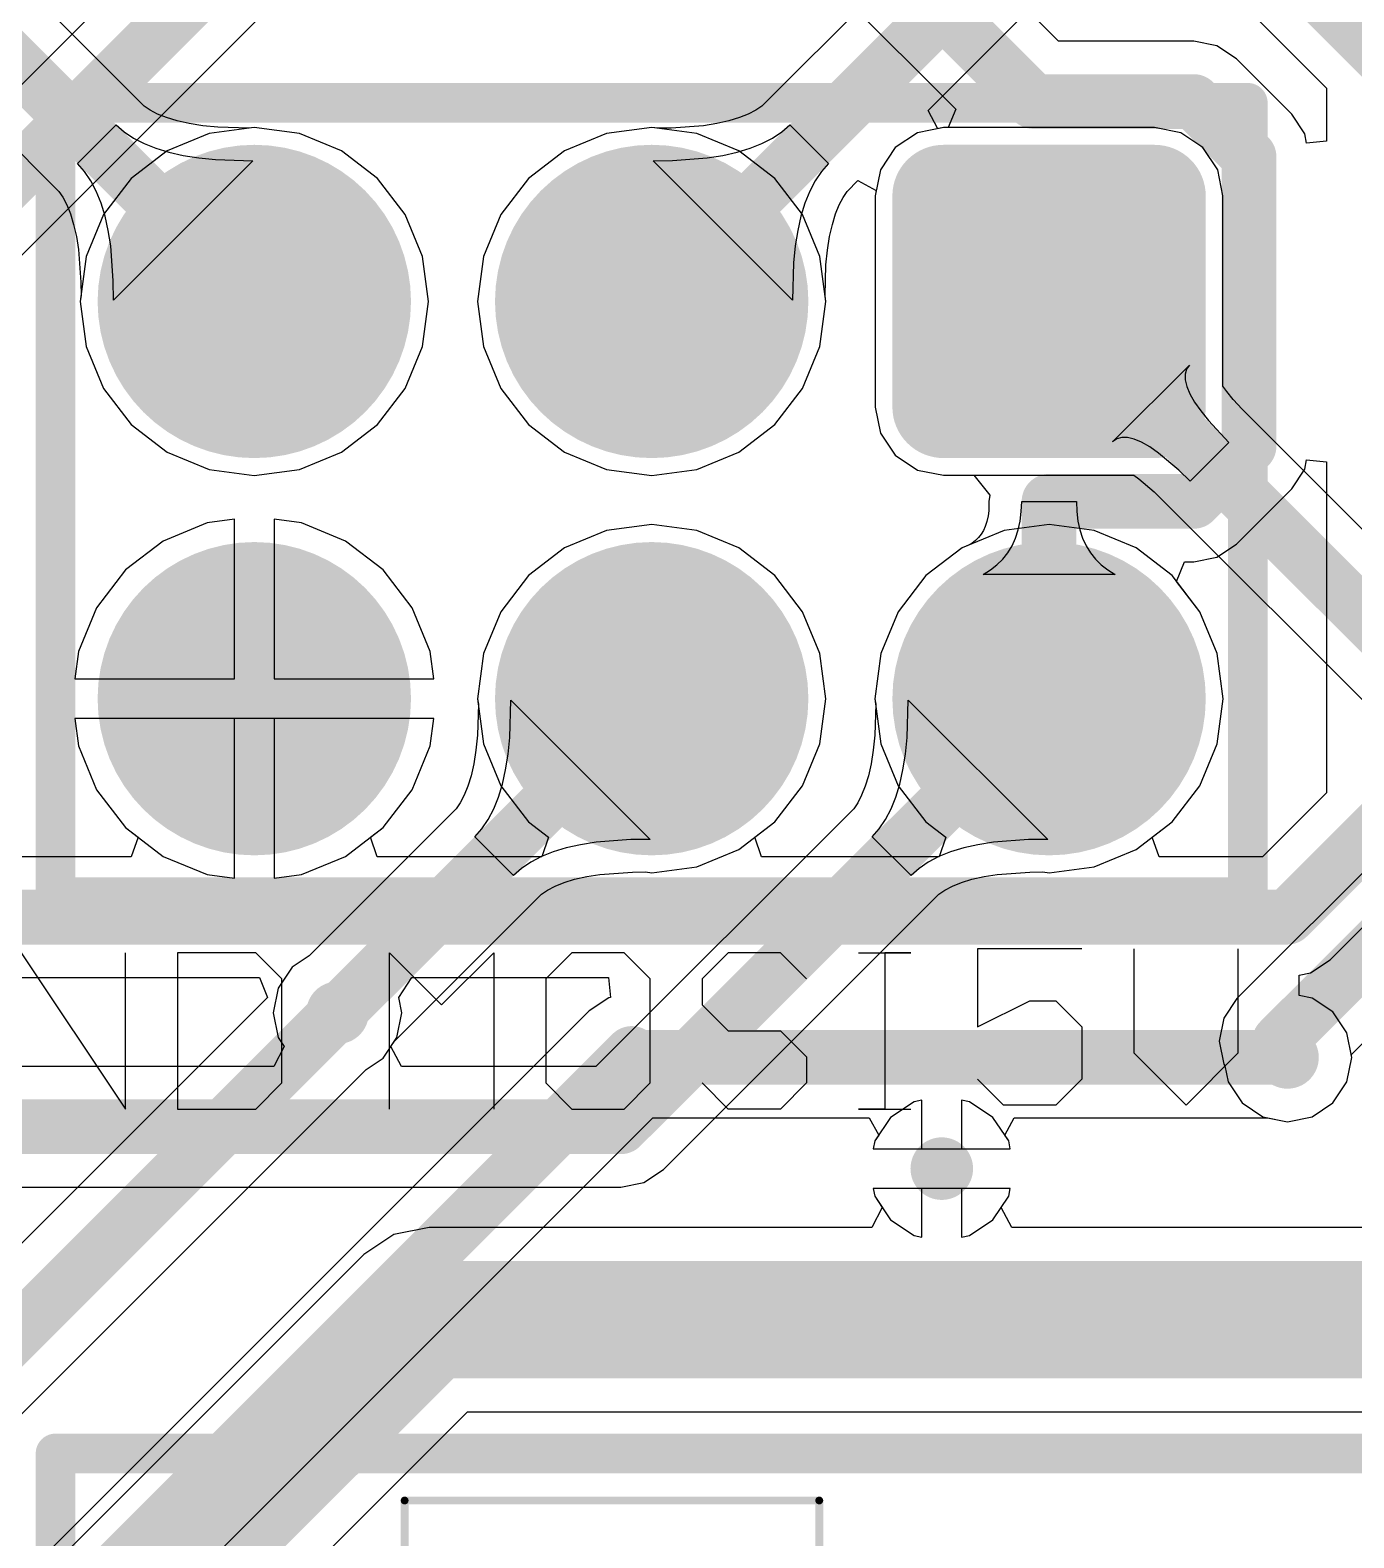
# Model space of a CAD drawing. Header units: millimetres. Extents: x 0.26 to 7.33, y 1.06 to 4.59.
# Drawn here: x 4.3626 to 4.6957, y 3.3851 to 3.7646 of the extents above; entities that cross this region are included whole.
import ezdxf

# ---------------------------------------------------------------- set-up
doc = ezdxf.new("R2010")
doc.units = ezdxf.units.MM
doc.header["$MEASUREMENT"] = 0
for name, color, linetype in [('BottomLayer', 5, 'Continuous'), ('BottomSolder', 6, 'Continuous'), ('Mechanical15', 56, 'Continuous'), ('Mechanical16', 56, 'Continuous'), ('Mechanical3', 76, 'Continuous'), ('MultiLayer', 9, 'Continuous'), ('PadHoleLayer', 156, 'Continuous'), ('TopLayer', 1, 'Continuous'), ('TopOverlay', 2, 'Continuous'), ('TopPaste', 8, 'Continuous'), ('TopSolder', 216, 'Continuous'), ('ViaHoleLayer', 16, 'Continuous')]:
    doc.layers.add(name, color=color, linetype=linetype)

# ---------------------------------------------------------------- blocks, each defined once
blk = doc.blocks.new('P___H______2_3_TH_P_____2_54___17')
at = {"layer": 'BottomLayer'}
for points, const_width in [([(-0.01772, 0, 1), (0.01772, 0, 1)], 0.03543), ([(0.08228, 0, 1), (0.11772, 0, 1)], 0.03543), ([(0.18228, 0, 1), (0.21772, 0, 1)], 0.03543), ([(-0.031, -0.07343, 1), (-0.02215, -0.07343, 1)], 0.00886), ([(0.02215, -0.07343, 1), (0.031, -0.07343, 1)], 0.00886), ([(0.08228, -0.1, 1), (0.11772, -0.1, 1)], 0.03543), ([(0.18228, -0.1, 1), (0.21772, -0.1, 1)], 0.03543), ([(-0.031, -0.12657, 1), (-0.02215, -0.12657, 1)], 0.00886), ([(0.02215, -0.12657, 1), (0.031, -0.12657, 1)], 0.00886)]:
    blk.add_lwpolyline(points, format="xyb", close=True, dxfattribs=dict(at, const_width=const_width))
for points in [[(-0.02657, -0.13543), (0.02657, -0.13543), (-0.02657, -0.06457), (0.02657, -0.06457)], [(-0.03543, -0.12657), (0.03543, -0.12657), (-0.03543, -0.07343), (0.03543, -0.07343)]]:
    blk.add_solid(points, dxfattribs=at)
at = {"layer": 'BottomSolder'}
for points, const_width in [([(-0.01972, 0, 1), (0.01972, 0, 1)], 0.03943), ([(0.08028, 0, 1), (0.11972, 0, 1)], 0.03943), ([(0.18028, 0, 1), (0.21972, 0, 1)], 0.03943), ([(-0.033, -0.07343, 1), (-0.02015, -0.07343, 1)], 0.01286), ([(0.02015, -0.07343, 1), (0.033, -0.07343, 1)], 0.01286), ([(0.08028, -0.1, 1), (0.11972, -0.1, 1)], 0.03943), ([(0.18028, -0.1, 1), (0.21972, -0.1, 1)], 0.03943), ([(-0.033, -0.12657, 1), (-0.02015, -0.12657, 1)], 0.01286), ([(0.02015, -0.12657, 1), (0.033, -0.12657, 1)], 0.01286)]:
    blk.add_lwpolyline(points, format="xyb", close=True, dxfattribs=dict(at, const_width=const_width))
for points in [[(-0.02657, -0.13943), (0.02657, -0.13943), (-0.02657, -0.06057), (0.02657, -0.06057)], [(-0.03943, -0.12657), (0.03943, -0.12657), (-0.03943, -0.07343), (0.03943, -0.07343)]]:
    blk.add_solid(points, dxfattribs=at)
at = {"layer": 'Mechanical3', "const_width": 0.01}
for points in [[(0.05, 0.05), (-0.05, 0.05)], [(-0.05, 0.05), (-0.05, -0.05)], [(0.25, 0.05), (-0.05, 0.05)], [(0.25, 0.05), (0.25, -0.05)], [(-0.05, -0.05), (-0.05, -0.15)], [(0.25, -0.05), (0.25, -0.15)], [(0.25, -0.15), (-0.05, -0.15)]]:
    blk.add_lwpolyline(points, dxfattribs=at)
at = {"layer": 'Mechanical3', "const_width": 0.005}
for points in [[(-0.0525, 0.05, 1), (-0.0475, 0.05, 1)], [(-0.0525, 0.05, 1), (-0.0475, 0.05, 1)], [(-0.0525, 0.05, 1), (-0.0475, 0.05, 1)], [(0.0475, 0.05, 1), (0.0525, 0.05, 1)], [(0.2475, 0.05, 1), (0.2525, 0.05, 1)], [(0.2475, 0.05, 1), (0.2525, 0.05, 1)], [(-0.0525, -0.05, 1), (-0.0475, -0.05, 1)], [(-0.0525, -0.05, 1), (-0.0475, -0.05, 1)], [(0.2475, -0.05, 1), (0.2525, -0.05, 1)], [(0.2475, -0.05, 1), (0.2525, -0.05, 1)], [(-0.0525, -0.15, 1), (-0.0475, -0.15, 1)], [(-0.0525, -0.15, 1), (-0.0475, -0.15, 1)], [(0.2475, -0.15, 1), (0.2525, -0.15, 1)], [(0.2475, -0.15, 1), (0.2525, -0.15, 1)]]:
    blk.add_lwpolyline(points, format="xyb", close=True, dxfattribs=at)
at = {"layer": 'MultiLayer'}
for points, const_width in [([(-0.01772, 0, 1), (0.01772, 0, 1)], 0.03543), ([(0.08228, 0, 1), (0.11772, 0, 1)], 0.03543), ([(0.18228, 0, 1), (0.21772, 0, 1)], 0.03543), ([(-0.031, -0.07343, 1), (-0.02215, -0.07343, 1)], 0.00886), ([(0.02215, -0.07343, 1), (0.031, -0.07343, 1)], 0.00886), ([(0.08228, -0.1, 1), (0.11772, -0.1, 1)], 0.03543), ([(0.18228, -0.1, 1), (0.21772, -0.1, 1)], 0.03543), ([(-0.031, -0.12657, 1), (-0.02215, -0.12657, 1)], 0.00886), ([(0.02215, -0.12657, 1), (0.031, -0.12657, 1)], 0.00886)]:
    blk.add_lwpolyline(points, format="xyb", close=True, dxfattribs=dict(at, const_width=const_width))
for points in [[(-0.02657, -0.13543), (0.02657, -0.13543), (-0.02657, -0.06457), (0.02657, -0.06457)], [(-0.03543, -0.12657), (0.03543, -0.12657), (-0.03543, -0.07343), (0.03543, -0.07343)]]:
    blk.add_solid(points, dxfattribs=at)
at = {"layer": 'PadHoleLayer', "const_width": 0.01969}
for points in [[(-0.00984, 0, 1), (0.00984, 0, 1)], [(0.09016, 0, 1), (0.10984, 0, 1)], [(0.19016, 0, 1), (0.20984, 0, 1)], [(-0.00984, -0.1, 1), (0.00984, -0.1, 1)], [(0.09016, -0.1, 1), (0.10984, -0.1, 1)], [(0.19016, -0.1, 1), (0.20984, -0.1, 1)]]:
    blk.add_lwpolyline(points, format="xyb", close=True, dxfattribs=at)
at = {"layer": 'TopLayer'}
for points, const_width in [([(-0.01772, 0, 1), (0.01772, 0, 1)], 0.03543), ([(0.08228, 0, 1), (0.11772, 0, 1)], 0.03543), ([(0.18228, 0, 1), (0.21772, 0, 1)], 0.03543), ([(-0.031, -0.07343, 1), (-0.02215, -0.07343, 1)], 0.00886), ([(0.02215, -0.07343, 1), (0.031, -0.07343, 1)], 0.00886), ([(0.08228, -0.1, 1), (0.11772, -0.1, 1)], 0.03543), ([(0.18228, -0.1, 1), (0.21772, -0.1, 1)], 0.03543), ([(-0.031, -0.12657, 1), (-0.02215, -0.12657, 1)], 0.00886), ([(0.02215, -0.12657, 1), (0.031, -0.12657, 1)], 0.00886)]:
    blk.add_lwpolyline(points, format="xyb", close=True, dxfattribs=dict(at, const_width=const_width))
for points in [[(-0.02657, -0.13543), (0.02657, -0.13543), (-0.02657, -0.06457), (0.02657, -0.06457)], [(-0.03543, -0.12657), (0.03543, -0.12657), (-0.03543, -0.07343), (0.03543, -0.07343)]]:
    blk.add_solid(points, dxfattribs=at)
at = {"layer": 'TopOverlay', "const_width": 0.01}
for points in [[(0.05, 0.05), (-0.05, 0.05)], [(-0.05, 0.05), (-0.05, -0.05)], [(0.25, 0.05), (-0.05, 0.05)], [(0.25, 0.05), (0.25, -0.05)], [(-0.05, -0.05), (-0.05, -0.15)], [(0.25, -0.05), (0.25, -0.15)], [(0.25, -0.15), (-0.05, -0.15)]]:
    blk.add_lwpolyline(points, dxfattribs=at)
at = {"layer": 'TopOverlay'}
for points, const_width in [([(-0.0525, 0.05, 1), (-0.0475, 0.05, 1)], 0.005), ([(-0.0525, 0.05, 1), (-0.0475, 0.05, 1)], 0.005), ([(-0.0525, 0.05, 1), (-0.0475, 0.05, 1)], 0.005), ([(0.0475, 0.05, 1), (0.0525, 0.05, 1)], 0.005), ([(0.2475, 0.05, 1), (0.2525, 0.05, 1)], 0.005), ([(0.2475, 0.05, 1), (0.2525, 0.05, 1)], 0.005), ([(-0.0525, -0.05, 1), (-0.0475, -0.05, 1)], 0.005), ([(-0.0525, -0.05, 1), (-0.0475, -0.05, 1)], 0.005), ([(0.2475, -0.05, 1), (0.2525, -0.05, 1)], 0.005), ([(0.2475, -0.05, 1), (0.2525, -0.05, 1)], 0.005), ([(-0.09409, -0.1, 1), (-0.10591, -0.1, 1)], 0.01969), ([(-0.11083, -0.1, 1), (-0.10098, -0.1, 1)], 0.00984), ([(-0.09902, -0.1, 1), (-0.08917, -0.1, 1)], 0.00984), ([(-0.0525, -0.15, 1), (-0.0475, -0.15, 1)], 0.005), ([(-0.0525, -0.15, 1), (-0.0475, -0.15, 1)], 0.005), ([(0.2475, -0.15, 1), (0.2525, -0.15, 1)], 0.005), ([(0.2475, -0.15, 1), (0.2525, -0.15, 1)], 0.005)]:
    blk.add_lwpolyline(points, format="xyb", close=True, dxfattribs=dict(at, const_width=const_width))
at = {"layer": 'TopSolder'}
for points, const_width in [([(-0.01972, 0, 1), (0.01972, 0, 1)], 0.03943), ([(0.08028, 0, 1), (0.11972, 0, 1)], 0.03943), ([(0.18028, 0, 1), (0.21972, 0, 1)], 0.03943), ([(-0.033, -0.07343, 1), (-0.02015, -0.07343, 1)], 0.01286), ([(0.02015, -0.07343, 1), (0.033, -0.07343, 1)], 0.01286), ([(0.08028, -0.1, 1), (0.11972, -0.1, 1)], 0.03943), ([(0.18028, -0.1, 1), (0.21972, -0.1, 1)], 0.03943), ([(-0.033, -0.12657, 1), (-0.02015, -0.12657, 1)], 0.01286), ([(0.02015, -0.12657, 1), (0.033, -0.12657, 1)], 0.01286)]:
    blk.add_lwpolyline(points, format="xyb", close=True, dxfattribs=dict(at, const_width=const_width))
for points in [[(-0.02657, -0.13943), (0.02657, -0.13943), (-0.02657, -0.06057), (0.02657, -0.06057)], [(-0.03943, -0.12657), (0.03943, -0.12657), (-0.03943, -0.07343), (0.03943, -0.07343)]]:
    blk.add_solid(points, dxfattribs=at)
blk = doc.blocks.new('LEDC3216X120NRED_78')
at = {"layer": 'Mechanical15', "const_width": 0.00394}
for points in [[(-0.04201, 0.0315), (-0.06299, 0.01051)], [(-0.06299, 0.0315), (-0.06299, -0.0315)], [(-0.06299, 0.0315), (0.06299, 0.0315)], [(0.06299, 0.0315), (0.06299, -0.0315)], [(-0.06299, -0.0315), (0.06299, -0.0315)]]:
    blk.add_lwpolyline(points, dxfattribs=at)
at = {"layer": 'Mechanical15', "const_width": 0.00197}
for points in [[(-0.06398, 0.0315, 1), (-0.06201, 0.0315, 1)], [(-0.06398, 0.0315, 1), (-0.06201, 0.0315, 1)], [(-0.04299, 0.0315, 1), (-0.04102, 0.0315, 1)], [(0.06201, 0.0315, 1), (0.06398, 0.0315, 1)], [(0.06201, 0.0315, 1), (0.06398, 0.0315, 1)], [(-0.06398, 0.01051, 1), (-0.06201, 0.01051, 1)], [(-0.06398, -0.0315, 1), (-0.06201, -0.0315, 1)], [(-0.06398, -0.0315, 1), (-0.06201, -0.0315, 1)], [(0.06201, -0.0315, 1), (0.06398, -0.0315, 1)], [(0.06201, -0.0315, 1), (0.06398, -0.0315, 1)]]:
    blk.add_lwpolyline(points, format="xyb", close=True, dxfattribs=at)
at = {"layer": 'Mechanical16', "const_width": 0.00197}
for points in [[(-0.09646, 0.05217), (-0.09646, -0.05217)], [(-0.09646, 0.05217), (0.09646, 0.05217)], [(0.09646, 0.05217), (0.09646, -0.05217)], [(-0.09646, -0.05217), (0.09646, -0.05217)]]:
    blk.add_lwpolyline(points, dxfattribs=at)
at = {"layer": 'Mechanical16', "const_width": 0.000984}
for points in [[(-0.09695, 0.05217, 1), (-0.09596, 0.05217, 1)], [(-0.09695, 0.05217, 1), (-0.09596, 0.05217, 1)], [(0.09596, 0.05217, 1), (0.09695, 0.05217, 1)], [(0.09596, 0.05217, 1), (0.09695, 0.05217, 1)], [(-0.09695, -0.05217, 1), (-0.09596, -0.05217, 1)], [(-0.09695, -0.05217, 1), (-0.09596, -0.05217, 1)], [(0.09596, -0.05217, 1), (0.09695, -0.05217, 1)], [(0.09596, -0.05217, 1), (0.09695, -0.05217, 1)]]:
    blk.add_lwpolyline(points, format="xyb", close=True, dxfattribs=at)
at = {"layer": 'TopLayer'}
for points in [[(-0.01181, -0.03445), (-0.01181, 0.03445), (-0.07874, -0.03445), (-0.07874, 0.03445)], [(0.07874, -0.03445), (0.07874, 0.03445), (0.01181, -0.03445), (0.01181, 0.03445)]]:
    blk.add_solid(points, dxfattribs=at)
at = {"layer": 'TopOverlay', "const_width": 0.00787}
for points in [[(-0.09252, 0.04823), (-0.09252, -0.04823)], [(-0.09252, 0.04823), (0.04528, 0.04823)], [(-0.09252, -0.04823), (0.04528, -0.04823)]]:
    blk.add_lwpolyline(points, dxfattribs=at)
at = {"layer": 'TopOverlay', "const_width": 0.00394}
for points in [[(-0.09449, 0.04823, 1), (-0.09055, 0.04823, 1)], [(-0.09449, 0.04823, 1), (-0.09055, 0.04823, 1)], [(0.04331, 0.04823, 1), (0.04724, 0.04823, 1)], [(-0.09449, -0.04823, 1), (-0.09055, -0.04823, 1)], [(-0.09449, -0.04823, 1), (-0.09055, -0.04823, 1)], [(0.04331, -0.04823, 1), (0.04724, -0.04823, 1)]]:
    blk.add_lwpolyline(points, format="xyb", close=True, dxfattribs=at)
at = {"layer": 'TopPaste'}
for points in [[(-0.01181, -0.03445), (-0.01181, 0.03445), (-0.07874, -0.03445), (-0.07874, 0.03445)], [(0.07874, -0.03445), (0.07874, 0.03445), (0.01181, -0.03445), (0.01181, 0.03445)]]:
    blk.add_solid(points, dxfattribs=at)
at = {"layer": 'TopSolder'}
for points in [[(-0.00781, -0.03845), (-0.00781, 0.03845), (-0.08274, -0.03845), (-0.08274, 0.03845)], [(0.08274, -0.03845), (0.08274, 0.03845), (0.00781, -0.03845), (0.00781, 0.03845)]]:
    blk.add_solid(points, dxfattribs=at)

msp = doc.modelspace()

# ---------------------------------------------------------------- linework, layer by layer
at = {"layer": 'BottomLayer'}
for p, q in [((4.62138, 3.7618), (4.59881, 3.78438)), ((4.65683, 3.782), (4.68882, 3.75001)), ((4.32076, 3.66829), (4.42792, 3.77546)), ((4.38435, 3.77482), (4.33081, 3.72128)), ((4.56601, 3.77424), (4.59556, 3.74468)), ((4.65541, 3.7618), (4.62138, 3.7618)), ((4.66122, 3.76065), (4.65541, 3.7618)), ((4.66615, 3.75736), (4.66122, 3.76065)), ((4.68006, 3.74345), (4.66615, 3.75736)), ((4.68882, 3.75001), (4.68882, 3.73665)), ((4.59556, 3.74468), (4.59365, 3.74006)), ((4.68335, 3.73852), (4.68006, 3.74345)), ((4.68006, 3.74345), (4.68006, 3.74345)), ((4.40766, 3.73861), (4.3971, 3.73424)), ((4.419, 3.74011), (4.40766, 3.73861)), ((4.43034, 3.73861), (4.419, 3.74011)), ((4.4409, 3.73424), (4.43034, 3.73861)), ((4.50766, 3.73861), (4.4971, 3.73424)), ((4.519, 3.74011), (4.50766, 3.73861)), ((4.53034, 3.73861), (4.519, 3.74011)), ((4.5409, 3.73424), (4.53034, 3.73861)), ((4.58585, 3.73875), (4.58027, 3.73503)), ((4.59243, 3.74006), (4.58585, 3.73875)), ((4.59365, 3.74006), (4.59243, 3.74006)), ((4.68382, 3.73616), (4.68335, 3.73852)), ((4.58027, 3.73503), (4.57655, 3.72945)), ((4.68882, 3.73665), (4.68382, 3.73616)), ((4.3971, 3.73424), (4.38802, 3.72728)), ((4.44998, 3.72728), (4.4409, 3.73424)), ((4.4971, 3.73424), (4.48802, 3.72728)), ((4.54998, 3.72728), (4.5409, 3.73424)), ((4.38802, 3.72728), (4.38106, 3.7182)), ((4.45694, 3.7182), (4.44998, 3.72728)), ((4.48802, 3.72728), (4.48106, 3.7182)), ((4.55694, 3.7182), (4.54998, 3.72728)), ((4.57655, 3.72945), (4.57524, 3.72287)), ((4.57524, 3.72287), (4.57524, 3.66972)), ((4.38106, 3.7182), (4.37668, 3.70764)), ((4.46132, 3.70764), (4.45694, 3.7182)), ((4.48106, 3.7182), (4.47668, 3.70764)), ((4.56132, 3.70764), (4.55694, 3.7182)), ((4.37668, 3.70764), (4.37519, 3.6963)), ((4.46281, 3.6963), (4.46132, 3.70764)), ((4.47668, 3.70764), (4.47519, 3.6963)), ((4.56281, 3.6963), (4.56132, 3.70764)), ((4.37519, 3.6963), (4.37668, 3.68496)), ((4.46132, 3.68496), (4.46281, 3.6963)), ((4.47519, 3.6963), (4.47668, 3.68496)), ((4.56132, 3.68496), (4.56281, 3.6963)), ((4.37668, 3.68496), (4.38106, 3.6744)), ((4.45694, 3.6744), (4.46132, 3.68496)), ((4.47668, 3.68496), (4.48106, 3.6744)), ((4.55694, 3.6744), (4.56132, 3.68496)), ((4.38106, 3.6744), (4.38802, 3.66532)), ((4.44998, 3.66532), (4.45694, 3.6744)), ((4.48106, 3.6744), (4.48802, 3.66532)), ((4.54998, 3.66532), (4.55694, 3.6744)), ((4.57524, 3.66972), (4.57655, 3.66315)), ((4.38802, 3.66532), (4.3971, 3.65836)), ((4.4409, 3.65836), (4.44998, 3.66532)), ((4.48802, 3.66532), (4.4971, 3.65836)), ((4.5409, 3.65836), (4.54998, 3.66532)), ((4.57655, 3.66315), (4.58027, 3.65757)), ((4.3971, 3.65836), (4.40766, 3.65398)), ((4.43034, 3.65398), (4.4409, 3.65836)), ((4.4971, 3.65836), (4.50766, 3.65398)), ((4.53034, 3.65398), (4.5409, 3.65836)), ((4.58027, 3.65757), (4.58585, 3.65384)), ((4.68335, 3.65408), (4.68382, 3.65644)), ((4.68382, 3.65644), (4.68882, 3.65595)), ((4.68882, 3.65595), (4.68882, 3.57259)), ((4.40766, 3.65398), (4.419, 3.65249)), ((4.419, 3.65249), (4.43034, 3.65398)), ((4.50766, 3.65398), (4.519, 3.65249)), ((4.519, 3.65249), (4.53034, 3.65398)), ((4.58585, 3.65384), (4.59243, 3.65254)), ((4.59243, 3.65254), (4.60003, 3.65254)), ((4.60003, 3.65254), (4.60413, 3.64754)), ((4.68006, 3.64915), (4.68335, 3.65408)), ((4.60413, 3.64754), (4.60382, 3.64598)), ((4.66615, 3.63524), (4.68006, 3.64915)), ((4.68006, 3.64915), (4.68006, 3.64915)), ((4.60382, 3.6436), (4.60367, 3.64237)), ((4.60382, 3.64598), (4.60382, 3.6436)), ((4.61201, 3.64341), (4.61211, 3.64598)), ((4.61211, 3.64598), (4.62589, 3.64598)), ((4.62589, 3.64598), (4.62599, 3.64341)), ((4.40714, 3.64056), (4.39609, 3.63598)), ((4.414, 3.64147), (4.40714, 3.64056)), ((4.414, 3.6013), (4.414, 3.64147)), ((4.43086, 3.64056), (4.424, 3.64147)), ((4.424, 3.64147), (4.424, 3.6013)), ((4.44191, 3.63598), (4.43086, 3.64056)), ((4.519, 3.64011), (4.50766, 3.63861)), ((4.53034, 3.63861), (4.519, 3.64011)), ((4.60335, 3.64091), (4.60294, 3.63966)), ((4.60367, 3.64237), (4.60335, 3.64091)), ((4.61123, 3.63877), (4.61172, 3.64101)), ((4.61172, 3.64101), (4.61201, 3.64341)), ((4.62599, 3.64341), (4.62628, 3.64101)), ((4.62628, 3.64101), (4.62677, 3.63877)), ((4.39609, 3.63598), (4.3866, 3.6287)), ((4.4514, 3.6287), (4.44191, 3.63598)), ((4.50766, 3.63861), (4.4971, 3.63424)), ((4.5409, 3.63424), (4.53034, 3.63861)), ((4.60051, 3.63614), (4.59962, 3.63545)), ((4.60126, 3.63688), (4.60051, 3.63614)), ((4.6019, 3.63769), (4.60126, 3.63688)), ((4.60246, 3.6386), (4.6019, 3.63769)), ((4.60294, 3.63966), (4.60246, 3.6386)), ((4.60968, 3.63477), (4.61055, 3.63669)), ((4.61055, 3.63669), (4.61123, 3.63877)), ((4.62677, 3.63877), (4.62745, 3.63669)), ((4.62745, 3.63669), (4.62832, 3.63477)), ((4.4971, 3.63424), (4.48802, 3.62728)), ((4.54998, 3.62728), (4.5409, 3.63424)), ((4.5971, 3.63424), (4.58802, 3.62728)), ((4.59872, 3.63491), (4.5971, 3.63424)), ((4.59962, 3.63545), (4.59872, 3.63491)), ((4.60734, 3.63142), (4.60861, 3.63301)), ((4.60861, 3.63301), (4.60968, 3.63477)), ((4.62832, 3.63477), (4.62939, 3.63301)), ((4.62939, 3.63301), (4.63066, 3.63142)), ((4.66122, 3.63195), (4.66615, 3.63524)), ((4.3866, 3.6287), (4.37931, 3.61921)), ((4.45869, 3.61921), (4.4514, 3.6287)), ((4.60238, 3.62759), (4.60423, 3.62871)), ((4.60423, 3.62871), (4.60588, 3.62998)), ((4.60588, 3.62998), (4.60734, 3.63142)), ((4.63066, 3.63142), (4.63212, 3.62998)), ((4.63212, 3.62998), (4.63377, 3.62871)), ((4.63377, 3.62871), (4.63562, 3.62759)), ((4.65111, 3.62579), (4.65312, 3.63079)), ((4.65312, 3.63079), (4.65541, 3.63079)), ((4.65541, 3.63079), (4.66122, 3.63195)), ((4.48802, 3.62728), (4.48106, 3.6182)), ((4.55694, 3.6182), (4.54998, 3.62728)), ((4.58802, 3.62728), (4.58106, 3.6182)), ((4.63562, 3.62759), (4.60238, 3.62759)), ((4.65694, 3.6182), (4.65111, 3.62579)), ((4.37931, 3.61921), (4.37474, 3.60816)), ((4.46326, 3.60816), (4.45869, 3.61921)), ((4.48106, 3.6182), (4.47668, 3.60764)), ((4.56132, 3.60764), (4.55694, 3.6182)), ((4.58106, 3.6182), (4.57668, 3.60764)), ((4.66132, 3.60764), (4.65694, 3.6182)), ((4.37474, 3.60816), (4.37383, 3.6013)), ((4.46417, 3.6013), (4.46326, 3.60816)), ((4.47668, 3.60764), (4.47519, 3.5963)), ((4.56281, 3.5963), (4.56132, 3.60764)), ((4.57668, 3.60764), (4.57519, 3.5963)), ((4.66281, 3.5963), (4.66132, 3.60764)), ((4.37383, 3.6013), (4.414, 3.6013)), ((4.424, 3.6013), (4.46417, 3.6013)), ((4.47519, 3.5963), (4.47668, 3.58496)), ((4.56132, 3.58496), (4.56281, 3.5963)), ((4.57519, 3.5963), (4.57668, 3.58496)), ((4.66132, 3.58496), (4.66281, 3.5963)), ((4.419, 3.5913), (4.37383, 3.5913)), ((4.37383, 3.5913), (4.37474, 3.58444)), ((4.46417, 3.5913), (4.419, 3.5913)), ((4.46326, 3.58444), (4.46417, 3.5913)), ((4.37474, 3.58444), (4.37931, 3.57339)), ((4.45869, 3.57339), (4.46326, 3.58444)), ((4.47668, 3.58496), (4.48106, 3.5744)), ((4.55694, 3.5744), (4.56132, 3.58496)), ((4.57668, 3.58496), (4.58106, 3.5744)), ((4.65694, 3.5744), (4.66132, 3.58496)), ((4.37931, 3.57339), (4.3866, 3.5639)), ((4.4514, 3.5639), (4.45869, 3.57339)), ((4.48106, 3.5744), (4.48802, 3.56532)), ((4.54998, 3.56532), (4.55694, 3.5744)), ((4.58106, 3.5744), (4.58802, 3.56532)), ((4.64998, 3.56532), (4.65694, 3.5744)), ((4.68882, 3.57259), (4.67271, 3.55648)), ((4.3866, 3.5639), (4.38974, 3.56148)), ((4.44826, 3.56148), (4.4514, 3.5639)), ((4.48802, 3.56532), (4.49303, 3.56148)), ((4.54497, 3.56148), (4.54998, 3.56532)), ((4.58802, 3.56532), (4.59303, 3.56148)), ((4.64497, 3.56148), (4.64998, 3.56532)), ((4.38974, 3.56148), (4.38805, 3.55648)), ((4.44995, 3.55648), (4.44826, 3.56148)), ((4.49303, 3.56148), (4.49133, 3.55648)), ((4.54667, 3.55648), (4.54497, 3.56148)), ((4.59303, 3.56148), (4.59133, 3.55648)), ((4.64667, 3.55648), (4.64497, 3.56148)), ((4.38805, 3.55648), (4.125, 3.55648)), ((4.49133, 3.55648), (4.44995, 3.55648)), ((4.59133, 3.55648), (4.54667, 3.55648)), ((4.67271, 3.55648), (4.64667, 3.55648)), ((4.68973, 3.53056), (4.71473, 3.55556)), ((4.68481, 3.52727), (4.68973, 3.53056)), ((4.28822, 3.52612), (4.42028, 3.52612)), ((4.42028, 3.52612), (4.42235, 3.52112)), ((4.45536, 3.52112), (4.45866, 3.52612)), ((4.45866, 3.52612), (4.50816, 3.52612)), ((4.50816, 3.52612), (4.50865, 3.52112)), ((4.68193, 3.5267), (4.68481, 3.52727)), ((4.68193, 3.5216), (4.68193, 3.5267)), ((4.42235, 3.52112), (4.31683, 3.4156)), ((4.45613, 3.51724), (4.45536, 3.52112)), ((4.50819, 3.52103), (4.50327, 3.51773)), ((4.50865, 3.52112), (4.50819, 3.52103)), ((4.68519, 3.52095), (4.68193, 3.5216)), ((4.69044, 3.51744), (4.68519, 3.52095)), ((4.50327, 3.51773), (4.31201, 3.32648)), ((4.4549, 3.51105), (4.45613, 3.51724)), ((4.69395, 3.51219), (4.69044, 3.51744)), ((4.45139, 3.5058), (4.4549, 3.51105)), ((4.69519, 3.506), (4.69395, 3.51219)), ((4.44711, 3.50294), (4.45139, 3.5058)), ((4.69395, 3.49981), (4.69519, 3.506)), ((4.3383, 3.39413), (4.44711, 3.50294)), ((4.69044, 3.49456), (4.69395, 3.49981)), ((4.68519, 3.49105), (4.69044, 3.49456)), ((4.32903, 3.30056), (4.51929, 3.49082)), ((4.51929, 3.49082), (4.57376, 3.49082)), ((4.57376, 3.49082), (4.57612, 3.48641)), ((4.60788, 3.48641), (4.61024, 3.49082)), ((4.61024, 3.49082), (4.67395, 3.49082)), ((4.67395, 3.49082), (4.679, 3.48982)), ((4.679, 3.48982), (4.68519, 3.49105)), ((4.57516, 3.48497), (4.57477, 3.483)), ((4.57612, 3.48641), (4.57516, 3.48497)), ((4.60884, 3.48497), (4.60788, 3.48641)), ((4.60923, 3.483), (4.60884, 3.48497)), ((4.57477, 3.483), (4.60923, 3.483)), ((4.587, 3.473), (4.57477, 3.473)), ((4.57477, 3.473), (4.57516, 3.47103)), ((4.587, 3.46077), (4.587, 3.473)), ((4.60923, 3.473), (4.597, 3.473)), ((4.597, 3.473), (4.597, 3.46077)), ((4.60884, 3.47103), (4.60923, 3.473)), ((4.57516, 3.47103), (4.57911, 3.46511)), ((4.60489, 3.46511), (4.60884, 3.47103)), ((4.57911, 3.46511), (4.58503, 3.46116)), ((4.59897, 3.46116), (4.60489, 3.46511)), ((4.58503, 3.46116), (4.587, 3.46077)), ((4.597, 3.46077), (4.59897, 3.46116))]:
    msp.add_line(p, q, dxfattribs=at)
at = {"layer": 'BottomLayer', "const_width": 0.01378}
for points in [[(4.554, 3.80772), (4.61509, 3.74662)], [(4.664, 3.7963), (4.704, 3.7563)], [(4.279, 3.648), (4.41719, 3.78619)], [(4.61509, 3.74662), (4.65541, 3.74662)], [(4.65541, 3.74662), (4.66932, 3.73271)], [(4.66932, 3.65989), (4.66932, 3.73271)], [(4.65541, 3.64598), (4.66932, 3.65989)], [(4.619, 3.64598), (4.65541, 3.64598)], [(4.619, 3.5963), (4.619, 3.64598)], [(4.679, 3.5413), (4.704, 3.5663)], [(4.11995, 3.5413), (4.679, 3.5413)], [(4.324, 3.4013), (4.43994, 3.51724)], [(4.3183, 3.3113), (4.514, 3.507)], [(4.514, 3.507), (4.515, 3.506)], [(4.515, 3.506), (4.679, 3.506)]]:
    msp.add_lwpolyline(points, dxfattribs=at)
at = {"layer": 'BottomLayer'}
for points, const_width in [([(4.61165, 3.74662, 1), (4.61854, 3.74662, 1)], 0.00689), ([(4.61165, 3.74662, 1), (4.61854, 3.74662, 1)], 0.00689), ([(4.65197, 3.74662, 1), (4.65886, 3.74662, 1)], 0.00689), ([(4.65197, 3.74662, 1), (4.65886, 3.74662, 1)], 0.00689), ([(4.66588, 3.73271, 1), (4.67277, 3.73271, 1)], 0.00689), ([(4.66588, 3.73271, 1), (4.67277, 3.73271, 1)], 0.00689), ([(4.66588, 3.65989, 1), (4.67277, 3.65989, 1)], 0.00689), ([(4.66588, 3.65989, 1), (4.67277, 3.65989, 1)], 0.00689), ([(4.61556, 3.64598, 1), (4.62244, 3.64598, 1)], 0.00689), ([(4.61556, 3.64598, 1), (4.62244, 3.64598, 1)], 0.00689), ([(4.65197, 3.64598, 1), (4.65886, 3.64598, 1)], 0.00689), ([(4.65197, 3.64598, 1), (4.65886, 3.64598, 1)], 0.00689), ([(4.61556, 3.5963, 1), (4.62244, 3.5963, 1)], 0.00689), ([(4.67556, 3.5413, 1), (4.68244, 3.5413, 1)], 0.00689), ([(4.67556, 3.5413, 1), (4.68244, 3.5413, 1)], 0.00689), ([(4.43601, 3.51724, 1), (4.44388, 3.51724, 1)], 0.00787), ([(4.4365, 3.51724, 1), (4.44339, 3.51724, 1)], 0.00689), ([(4.51056, 3.507, 1), (4.51744, 3.507, 1)], 0.00689), ([(4.51056, 3.507, 1), (4.51744, 3.507, 1)], 0.00689), ([(4.51156, 3.506, 1), (4.51844, 3.506, 1)], 0.00689), ([(4.51156, 3.506, 1), (4.51844, 3.506, 1)], 0.00689), ([(4.67506, 3.506, 1), (4.68294, 3.506, 1)], 0.00787), ([(4.67556, 3.506, 1), (4.68244, 3.506, 1)], 0.00689), ([(4.58806, 3.478, 1), (4.59594, 3.478, 1)], 0.00787)]:
    msp.add_lwpolyline(points, format="xyb", close=True, dxfattribs=dict(at, const_width=const_width))
at = {"layer": 'MultiLayer', "const_width": 0.00787}
for points in [[(4.43601, 3.51724, 1), (4.44388, 3.51724, 1)], [(4.67506, 3.506, 1), (4.68294, 3.506, 1)], [(4.58806, 3.478, 1), (4.59594, 3.478, 1)]]:
    msp.add_lwpolyline(points, format="xyb", close=True, dxfattribs=at)
at = {"layer": 'TopLayer'}
for p, q in [((4.3913, 3.74547), (4.25918, 3.87759)), ((4.23327, 3.86056), (4.36983, 3.724)), ((4.60826, 3.80703), (4.5467, 3.74547)), ((4.58856, 3.74439), (4.62529, 3.78112)), ((4.39279, 3.74446), (4.3913, 3.74547)), ((4.39468, 3.74348), (4.39279, 3.74446)), ((4.39694, 3.74257), (4.39468, 3.74348)), ((4.3996, 3.74176), (4.39694, 3.74257)), ((4.54106, 3.74257), (4.5384, 3.74176)), ((4.54332, 3.74348), (4.54106, 3.74257)), ((4.54521, 3.74446), (4.54332, 3.74348)), ((4.5467, 3.74547), (4.54521, 3.74446)), ((4.59103, 3.73978), (4.58856, 3.74439)), ((4.37452, 3.73104), (4.38426, 3.74078)), ((4.38426, 3.74078), (4.38628, 3.73902)), ((4.38628, 3.73902), (4.38861, 3.73744)), ((4.40264, 3.74107), (4.3996, 3.74176)), ((4.40606, 3.74053), (4.40264, 3.74107)), ((4.40978, 3.74016), (4.40606, 3.74053)), ((4.4176, 3.73992), (4.40978, 3.74016)), ((4.419, 3.74011), (4.4176, 3.73992)), ((4.43034, 3.73861), (4.419, 3.74011)), ((4.4409, 3.73424), (4.43034, 3.73861)), ((4.50766, 3.73861), (4.4971, 3.73424)), ((4.519, 3.74011), (4.50766, 3.73861)), ((4.52058, 3.7399), (4.519, 3.74011)), ((4.52387, 3.73993), (4.52058, 3.7399)), ((4.53204, 3.74055), (4.52387, 3.73993)), ((4.53536, 3.74107), (4.53204, 3.74055)), ((4.5384, 3.74176), (4.53536, 3.74107)), ((4.54939, 3.73744), (4.55172, 3.73902)), ((4.55172, 3.73902), (4.55374, 3.74078)), ((4.55374, 3.74078), (4.56348, 3.73104)), ((4.59243, 3.74006), (4.59103, 3.73978)), ((4.64557, 3.74006), (4.59243, 3.74006)), ((4.65215, 3.73875), (4.64557, 3.74006)), ((4.65773, 3.73503), (4.65215, 3.73875)), ((4.38861, 3.73744), (4.39126, 3.73606)), ((4.39126, 3.73606), (4.39423, 3.73487)), ((4.39423, 3.73487), (4.39751, 3.73387)), ((4.54049, 3.73387), (4.54377, 3.73487)), ((4.54377, 3.73487), (4.54674, 3.73606)), ((4.54674, 3.73606), (4.54939, 3.73744)), ((4.66145, 3.72945), (4.65773, 3.73503)), ((4.37628, 3.72902), (4.37452, 3.73104)), ((4.41865, 3.73173), (4.38357, 3.69665)), ((4.39751, 3.73387), (4.4011, 3.73306)), ((4.4011, 3.73306), (4.40502, 3.73244)), ((4.40502, 3.73244), (4.40924, 3.73201)), ((4.40924, 3.73201), (4.41865, 3.73173)), ((4.44998, 3.72728), (4.4409, 3.73424)), ((4.4971, 3.73424), (4.48802, 3.72728)), ((4.51935, 3.73173), (4.52421, 3.73178)), ((4.55443, 3.69665), (4.51935, 3.73173)), ((4.52421, 3.73178), (4.53298, 3.73244)), ((4.53298, 3.73244), (4.5369, 3.73306)), ((4.5369, 3.73306), (4.54049, 3.73387)), ((4.56348, 3.73104), (4.56172, 3.72902)), ((4.37786, 3.72669), (4.37628, 3.72902)), ((4.45694, 3.7182), (4.44998, 3.72728)), ((4.48802, 3.72728), (4.48106, 3.7182)), ((4.56172, 3.72902), (4.56014, 3.72669)), ((4.66276, 3.72287), (4.66145, 3.72945)), ((4.36983, 3.724), (4.37084, 3.72251)), ((4.37924, 3.72404), (4.37786, 3.72669)), ((4.38043, 3.72107), (4.37924, 3.72404)), ((4.55876, 3.72404), (4.55757, 3.72107)), ((4.56014, 3.72669), (4.55876, 3.72404)), ((4.56716, 3.7225), (4.56817, 3.724)), ((4.56817, 3.724), (4.57091, 3.72674)), ((4.57091, 3.72674), (4.57552, 3.72427)), ((4.57552, 3.72427), (4.57524, 3.72287)), ((4.37084, 3.72251), (4.37182, 3.72062)), ((4.37182, 3.72062), (4.37273, 3.71836)), ((4.38143, 3.71779), (4.38043, 3.72107)), ((4.55757, 3.72107), (4.55657, 3.71779)), ((4.56527, 3.71835), (4.56618, 3.72062)), ((4.56618, 3.72062), (4.56716, 3.7225)), ((4.57524, 3.72287), (4.57524, 3.66972)), ((4.66276, 3.67497), (4.66276, 3.72287)), ((4.37273, 3.71836), (4.37354, 3.7157)), ((4.37354, 3.7157), (4.37423, 3.71266)), ((4.38224, 3.71419), (4.38143, 3.71779)), ((4.46132, 3.70764), (4.45694, 3.7182)), ((4.48106, 3.7182), (4.47668, 3.70764)), ((4.55657, 3.71779), (4.55576, 3.71419)), ((4.56377, 3.71266), (4.56446, 3.7157)), ((4.56446, 3.7157), (4.56527, 3.71835)), ((4.37423, 3.71266), (4.37475, 3.70934)), ((4.38286, 3.71028), (4.38224, 3.71419)), ((4.55576, 3.71419), (4.55514, 3.71028)), ((4.56323, 3.70923), (4.56377, 3.71266)), ((4.37475, 3.70934), (4.37537, 3.70117)), ((4.38352, 3.70151), (4.38286, 3.71028)), ((4.55514, 3.71028), (4.55471, 3.70606)), ((4.56286, 3.70552), (4.56323, 3.70923)), ((4.46281, 3.6963), (4.46132, 3.70764)), ((4.47668, 3.70764), (4.47519, 3.6963)), ((4.55471, 3.70606), (4.55443, 3.69665)), ((4.56262, 3.6977), (4.56286, 3.70552)), ((4.37537, 3.70117), (4.3754, 3.69788)), ((4.38357, 3.69665), (4.38352, 3.70151)), ((4.3754, 3.69788), (4.37519, 3.6963)), ((4.56281, 3.6963), (4.56262, 3.6977)), ((4.37519, 3.6963), (4.37668, 3.68496)), ((4.46132, 3.68496), (4.46281, 3.6963)), ((4.47519, 3.6963), (4.47668, 3.68496)), ((4.56132, 3.68496), (4.56281, 3.6963)), ((4.37668, 3.68496), (4.38106, 3.6744)), ((4.45694, 3.6744), (4.46132, 3.68496)), ((4.47668, 3.68496), (4.48106, 3.6744)), ((4.55694, 3.6744), (4.56132, 3.68496)), ((4.635, 3.66093), (4.65436, 3.6803)), ((4.6536, 3.67924), (4.65322, 3.67798)), ((4.65322, 3.67798), (4.65323, 3.67653)), ((4.65436, 3.6803), (4.6536, 3.67924)), ((4.38106, 3.6744), (4.38802, 3.66532)), ((4.44998, 3.66532), (4.45694, 3.6744)), ((4.48106, 3.6744), (4.48802, 3.66532)), ((4.54998, 3.66532), (4.55694, 3.6744)), ((4.65323, 3.67653), (4.65363, 3.67487)), ((4.65363, 3.67487), (4.65442, 3.67302)), ((4.66371, 3.67363), (4.66276, 3.67497)), ((4.65442, 3.67302), (4.65561, 3.67098)), ((4.65561, 3.67098), (4.65718, 3.66873)), ((4.66531, 3.67163), (4.66371, 3.67363)), ((4.66758, 3.66919), (4.66531, 3.67163)), ((4.57524, 3.66972), (4.57655, 3.66315)), ((4.65718, 3.66873), (4.65914, 3.66629)), ((4.73473, 3.60203), (4.66758, 3.66919)), ((4.38802, 3.66532), (4.3971, 3.65836)), ((4.4409, 3.65836), (4.44998, 3.66532)), ((4.48802, 3.66532), (4.4971, 3.65836)), ((4.5409, 3.65836), (4.54998, 3.66532)), ((4.57655, 3.66315), (4.58027, 3.65757)), ((4.65914, 3.66629), (4.66423, 3.66081)), ((4.63606, 3.6617), (4.635, 3.66093)), ((4.63732, 3.66208), (4.63606, 3.6617)), ((4.63877, 3.66207), (4.63732, 3.66208)), ((4.64042, 3.66167), (4.63877, 3.66207)), ((4.64227, 3.66087), (4.64042, 3.66167)), ((4.64432, 3.65969), (4.64227, 3.66087)), ((4.64657, 3.65812), (4.64432, 3.65969)), ((4.66423, 3.66081), (4.65448, 3.65107)), ((4.3971, 3.65836), (4.40766, 3.65398)), ((4.43034, 3.65398), (4.4409, 3.65836)), ((4.4971, 3.65836), (4.50766, 3.65398)), ((4.53034, 3.65398), (4.5409, 3.65836)), ((4.58027, 3.65757), (4.58585, 3.65384)), ((4.65165, 3.65381), (4.64657, 3.65812)), ((4.40766, 3.65398), (4.419, 3.65249)), ((4.419, 3.65249), (4.43034, 3.65398)), ((4.50766, 3.65398), (4.519, 3.65249)), ((4.519, 3.65249), (4.53034, 3.65398)), ((4.58585, 3.65384), (4.59243, 3.65254)), ((4.59243, 3.65254), (4.64032, 3.65254)), ((4.64032, 3.65254), (4.64158, 3.65166)), ((4.64158, 3.65166), (4.64549, 3.64834)), ((4.65448, 3.65107), (4.65165, 3.65381)), ((4.64549, 3.64834), (4.70882, 3.58501)), ((4.40714, 3.64056), (4.39609, 3.63598)), ((4.414, 3.64147), (4.40714, 3.64056)), ((4.414, 3.6013), (4.414, 3.64147)), ((4.43086, 3.64056), (4.424, 3.64147)), ((4.424, 3.64147), (4.424, 3.6013)), ((4.44191, 3.63598), (4.43086, 3.64056)), ((4.519, 3.64011), (4.50766, 3.63861)), ((4.53034, 3.63861), (4.519, 3.64011)), ((4.619, 3.64011), (4.60766, 3.63861)), ((4.63034, 3.63861), (4.619, 3.64011)), ((4.39609, 3.63598), (4.3866, 3.6287)), ((4.4514, 3.6287), (4.44191, 3.63598)), ((4.50766, 3.63861), (4.4971, 3.63424)), ((4.5409, 3.63424), (4.53034, 3.63861)), ((4.60766, 3.63861), (4.5971, 3.63424)), ((4.6409, 3.63424), (4.63034, 3.63861)), ((4.4971, 3.63424), (4.48802, 3.62728)), ((4.54998, 3.62728), (4.5409, 3.63424)), ((4.5971, 3.63424), (4.58802, 3.62728)), ((4.64998, 3.62728), (4.6409, 3.63424)), ((4.3866, 3.6287), (4.37931, 3.61921)), ((4.45869, 3.61921), (4.4514, 3.6287)), ((4.48802, 3.62728), (4.48106, 3.6182)), ((4.55694, 3.6182), (4.54998, 3.62728)), ((4.58802, 3.62728), (4.58106, 3.6182)), ((4.65694, 3.6182), (4.64998, 3.62728)), ((4.37931, 3.61921), (4.37474, 3.60816)), ((4.46326, 3.60816), (4.45869, 3.61921)), ((4.48106, 3.6182), (4.47668, 3.60764)), ((4.56132, 3.60764), (4.55694, 3.6182)), ((4.58106, 3.6182), (4.57668, 3.60764)), ((4.66132, 3.60764), (4.65694, 3.6182)), ((4.37474, 3.60816), (4.37383, 3.6013)), ((4.46417, 3.6013), (4.46326, 3.60816)), ((4.47668, 3.60764), (4.47519, 3.5963)), ((4.56281, 3.5963), (4.56132, 3.60764)), ((4.57668, 3.60764), (4.57519, 3.5963)), ((4.66281, 3.5963), (4.66132, 3.60764)), ((4.37383, 3.6013), (4.414, 3.6013)), ((4.424, 3.6013), (4.46417, 3.6013)), ((4.47538, 3.5949), (4.47514, 3.58708)), ((4.47519, 3.5963), (4.47538, 3.5949)), ((4.48329, 3.58654), (4.48357, 3.59594)), ((4.48357, 3.59594), (4.51865, 3.56087)), ((4.56132, 3.58496), (4.56281, 3.5963)), ((4.57538, 3.5949), (4.57514, 3.58708)), ((4.57519, 3.5963), (4.57538, 3.5949)), ((4.58329, 3.58654), (4.58357, 3.59594)), ((4.58357, 3.59594), (4.61865, 3.56087)), ((4.66132, 3.58496), (4.66281, 3.5963)), ((4.414, 3.5913), (4.37383, 3.5913)), ((4.37383, 3.5913), (4.37474, 3.58444)), ((4.414, 3.55113), (4.414, 3.5913)), ((4.46417, 3.5913), (4.424, 3.5913)), ((4.424, 3.5913), (4.424, 3.55113)), ((4.46326, 3.58444), (4.46417, 3.5913)), ((4.47514, 3.58708), (4.47477, 3.58336)), ((4.57514, 3.58708), (4.57477, 3.58336)), ((4.37474, 3.58444), (4.37931, 3.57339)), ((4.45869, 3.57339), (4.46326, 3.58444)), ((4.47477, 3.58336), (4.47423, 3.57994)), ((4.48286, 3.58232), (4.48329, 3.58654)), ((4.55694, 3.5744), (4.56132, 3.58496)), ((4.57477, 3.58336), (4.57423, 3.57994)), ((4.58286, 3.58232), (4.58329, 3.58654)), ((4.65694, 3.5744), (4.66132, 3.58496)), ((4.47423, 3.57994), (4.47354, 3.5769)), ((4.48224, 3.5784), (4.48286, 3.58232)), ((4.57423, 3.57994), (4.57354, 3.5769)), ((4.58224, 3.5784), (4.58286, 3.58232)), ((4.47354, 3.5769), (4.47273, 3.57424)), ((4.48143, 3.57481), (4.48224, 3.5784)), ((4.57354, 3.5769), (4.57273, 3.57424)), ((4.58143, 3.57481), (4.58224, 3.5784)), ((4.37931, 3.57339), (4.3866, 3.5639)), ((4.4514, 3.5639), (4.45869, 3.57339)), ((4.47182, 3.57198), (4.47084, 3.57009)), ((4.47273, 3.57424), (4.47182, 3.57198)), ((4.47924, 3.56856), (4.48043, 3.57153)), ((4.48043, 3.57153), (4.48143, 3.57481)), ((4.54998, 3.56532), (4.55694, 3.5744)), ((4.57182, 3.57198), (4.57084, 3.57009)), ((4.57273, 3.57424), (4.57182, 3.57198)), ((4.57924, 3.56856), (4.58043, 3.57153)), ((4.58043, 3.57153), (4.58143, 3.57481)), ((4.64998, 3.56532), (4.65694, 3.5744)), ((4.46983, 3.5686), (4.43278, 3.53155)), ((4.47084, 3.57009), (4.46983, 3.5686)), ((4.47786, 3.56591), (4.47924, 3.56856)), ((4.56983, 3.5686), (4.50495, 3.50372)), ((4.57084, 3.57009), (4.56983, 3.5686)), ((4.57786, 3.56591), (4.57924, 3.56856)), ((4.3866, 3.5639), (4.39609, 3.55661)), ((4.44191, 3.55661), (4.4514, 3.5639)), ((4.47628, 3.56358), (4.47786, 3.56591)), ((4.5409, 3.55836), (4.54998, 3.56532)), ((4.57628, 3.56358), (4.57786, 3.56591)), ((4.6409, 3.55836), (4.64998, 3.56532)), ((4.47452, 3.56156), (4.47628, 3.56358)), ((4.48426, 3.55182), (4.47452, 3.56156)), ((4.50502, 3.56016), (4.5011, 3.55954)), ((4.51379, 3.56082), (4.50502, 3.56016)), ((4.51865, 3.56087), (4.51379, 3.56082)), ((4.57452, 3.56156), (4.57628, 3.56358)), ((4.58426, 3.55182), (4.57452, 3.56156)), ((4.60502, 3.56016), (4.6011, 3.55954)), ((4.61379, 3.56082), (4.60502, 3.56016)), ((4.61865, 3.56087), (4.61379, 3.56082)), ((4.70882, 3.56338), (4.66627, 3.52082)), ((4.39609, 3.55661), (4.40714, 3.55204)), ((4.43086, 3.55204), (4.44191, 3.55661)), ((4.49126, 3.55654), (4.48861, 3.55516)), ((4.49423, 3.55773), (4.49126, 3.55654)), ((4.49751, 3.55873), (4.49423, 3.55773)), ((4.5011, 3.55954), (4.49751, 3.55873)), ((4.53034, 3.55398), (4.5409, 3.55836)), ((4.59126, 3.55654), (4.58861, 3.55516)), ((4.59423, 3.55773), (4.59126, 3.55654)), ((4.59751, 3.55873), (4.59423, 3.55773)), ((4.6011, 3.55954), (4.59751, 3.55873)), ((4.63034, 3.55398), (4.6409, 3.55836)), ((4.48628, 3.55358), (4.48426, 3.55182)), ((4.48861, 3.55516), (4.48628, 3.55358)), ((4.50596, 3.55205), (4.51413, 3.55267)), ((4.51413, 3.55267), (4.51742, 3.5527)), ((4.51742, 3.5527), (4.519, 3.55249)), ((4.519, 3.55249), (4.53034, 3.55398)), ((4.58628, 3.55358), (4.58426, 3.55182)), ((4.58861, 3.55516), (4.58628, 3.55358)), ((4.60596, 3.55205), (4.61413, 3.55267)), ((4.61413, 3.55267), (4.61742, 3.5527)), ((4.61742, 3.5527), (4.619, 3.55249)), ((4.619, 3.55249), (4.63034, 3.55398)), ((4.40714, 3.55204), (4.414, 3.55113)), ((4.424, 3.55113), (4.43086, 3.55204)), ((4.49279, 3.54814), (4.49468, 3.54912)), ((4.49468, 3.54912), (4.49694, 3.55003)), ((4.49694, 3.55003), (4.4996, 3.55084)), ((4.4996, 3.55084), (4.50264, 3.55152)), ((4.50264, 3.55152), (4.50596, 3.55205)), ((4.59279, 3.54814), (4.59468, 3.54912)), ((4.59468, 3.54912), (4.59694, 3.55003)), ((4.59694, 3.55003), (4.5996, 3.55084)), ((4.5996, 3.55084), (4.60264, 3.55152)), ((4.60264, 3.55152), (4.60596, 3.55205)), ((4.45425, 3.51008), (4.4913, 3.54713)), ((4.4913, 3.54713), (4.49279, 3.54814)), ((4.52197, 3.4778), (4.5913, 3.54713)), ((4.5913, 3.54713), (4.59279, 3.54814)), ((4.69505, 3.50667), (4.73473, 3.54635)), ((4.43278, 3.53155), (4.4285, 3.52869)), ((4.4285, 3.52869), (4.42499, 3.52344)), ((4.42499, 3.52344), (4.42376, 3.51724)), ((4.66627, 3.52082), (4.66297, 3.5159)), ((4.42376, 3.51724), (4.42499, 3.51105)), ((4.66297, 3.5159), (4.66182, 3.51009)), ((4.42499, 3.51105), (4.42655, 3.50872)), ((4.42655, 3.50872), (4.42388, 3.50372)), ((4.45334, 3.50872), (4.45425, 3.51008)), ((4.45601, 3.50372), (4.45334, 3.50872)), ((4.66182, 3.51009), (4.66297, 3.50428)), ((4.42388, 3.50372), (4.344, 3.50372)), ((4.50495, 3.50372), (4.45601, 3.50372)), ((4.66297, 3.50428), (4.66324, 3.50389)), ((4.66324, 3.50389), (4.66405, 3.49981)), ((4.69395, 3.49981), (4.69519, 3.506)), ((4.69519, 3.506), (4.69505, 3.50667)), ((4.66405, 3.49981), (4.66756, 3.49456)), ((4.69044, 3.49456), (4.69395, 3.49981)), ((4.58503, 3.49484), (4.57911, 3.49089)), ((4.587, 3.49523), (4.58503, 3.49484)), ((4.587, 3.483), (4.587, 3.49523)), ((4.59897, 3.49484), (4.597, 3.49523)), ((4.597, 3.49523), (4.597, 3.483)), ((4.60489, 3.49089), (4.59897, 3.49484)), ((4.66756, 3.49456), (4.67281, 3.49105)), ((4.68519, 3.49105), (4.69044, 3.49456)), ((4.57911, 3.49089), (4.57516, 3.48497)), ((4.60884, 3.48497), (4.60489, 3.49089)), ((4.67281, 3.49105), (4.679, 3.48982)), ((4.679, 3.48982), (4.68519, 3.49105)), ((4.57516, 3.48497), (4.57477, 3.483)), ((4.60923, 3.483), (4.60884, 3.48497)), ((4.57477, 3.483), (4.587, 3.483)), ((4.597, 3.483), (4.60923, 3.483)), ((4.51705, 3.47451), (4.52197, 3.4778)), ((4.35029, 3.47335), (4.51124, 3.47335)), ((4.51124, 3.47335), (4.51705, 3.47451)), ((4.60923, 3.473), (4.57477, 3.473)), ((4.57477, 3.473), (4.57516, 3.47103)), ((4.60884, 3.47103), (4.60923, 3.473)), ((4.57516, 3.47103), (4.57704, 3.46821)), ((4.60696, 3.46821), (4.60884, 3.47103)), ((4.57704, 3.46821), (4.57437, 3.46321)), ((4.60963, 3.46321), (4.60696, 3.46821)), ((4.45412, 3.46144), (4.44659, 3.45641)), ((4.463, 3.46321), (4.45412, 3.46144)), ((4.57437, 3.46321), (4.463, 3.46321)), ((5.44093, 3.46321), (4.60963, 3.46321)), ((4.44659, 3.45641), (4.16159, 3.17141)), ((4.20121, 3.14539), (4.47261, 3.41679)), ((4.47261, 3.41679), (5.4562, 3.41679))]:
    msp.add_line(p, q, dxfattribs=at)
for points, const_width in [([(4.244, 3.8713), (4.419, 3.6963)], 0.01378), ([(4.519, 3.6963), (4.619, 3.7963)], 0.01378), ([(4.619, 3.6963), (4.724, 3.5913)], 0.01378), ([(4.43994, 3.51724), (4.519, 3.5963)], 0.01378), ([(4.51124, 3.48854), (4.619, 3.5963)], 0.01378), ([(4.677, 3.51009), (4.724, 3.55709)], 0.01378), ([(4.677, 3.51009), (4.679, 3.50809)], 0.01378), ([(4.679, 3.506), (4.679, 3.50809)], 0.01378), ([(4.344, 3.48854), (4.51124, 3.48854)], 0.01378), ([(4.178, 3.155), (4.463, 3.44)], 0.02953), ([(4.463, 3.44), (5.4562, 3.44)], 0.02953)]:
    msp.add_lwpolyline(points, dxfattribs=dict(at, const_width=const_width))
for points, const_width in [([(4.41556, 3.6963, 1), (4.42244, 3.6963, 1)], 0.00689), ([(4.51556, 3.6963, 1), (4.52244, 3.6963, 1)], 0.00689), ([(4.61556, 3.6963, 1), (4.62244, 3.6963, 1)], 0.00689), ([(4.51556, 3.5963, 1), (4.52244, 3.5963, 1)], 0.00689), ([(4.61556, 3.5963, 1), (4.62244, 3.5963, 1)], 0.00689), ([(4.43601, 3.51724, 1), (4.44388, 3.51724, 1)], 0.00787), ([(4.4365, 3.51724, 1), (4.44339, 3.51724, 1)], 0.00689), ([(4.67356, 3.51009, 1), (4.68044, 3.51009, 1)], 0.00689), ([(4.67356, 3.51009, 1), (4.68044, 3.51009, 1)], 0.00689), ([(4.67556, 3.50809, 1), (4.68244, 3.50809, 1)], 0.00689), ([(4.67556, 3.50809, 1), (4.68244, 3.50809, 1)], 0.00689), ([(4.67506, 3.506, 1), (4.68294, 3.506, 1)], 0.00787), ([(4.67556, 3.506, 1), (4.68244, 3.506, 1)], 0.00689), ([(4.50779, 3.48854, 1), (4.51468, 3.48854, 1)], 0.00689), ([(4.50779, 3.48854, 1), (4.51468, 3.48854, 1)], 0.00689), ([(4.58806, 3.478, 1), (4.59594, 3.478, 1)], 0.00787), ([(4.45562, 3.44, 1), (4.47038, 3.44, 1)], 0.01476), ([(4.45562, 3.44, 1), (4.47038, 3.44, 1)], 0.01476)]:
    msp.add_lwpolyline(points, format="xyb", close=True, dxfattribs=dict(at, const_width=const_width))
at = {"layer": 'TopOverlay'}
for p, q in [((4.36036, 3.53236), (4.3866, 3.493)), ((4.3866, 3.493), (4.3866, 3.53236)), ((4.39971, 3.53236), (4.39971, 3.493)), ((4.41939, 3.53236), (4.39971, 3.53236)), ((4.42595, 3.5258), (4.41939, 3.53236)), ((4.453, 3.493), (4.453, 3.53236)), ((4.453, 3.53236), (4.46612, 3.51924)), ((4.46612, 3.51924), (4.47924, 3.53236)), ((4.47924, 3.53236), (4.47924, 3.493)), ((4.49892, 3.53236), (4.49236, 3.5258)), ((4.51204, 3.53236), (4.49892, 3.53236)), ((4.5186, 3.5258), (4.51204, 3.53236)), ((4.53827, 3.53236), (4.53171, 3.5258)), ((4.55139, 3.53236), (4.53827, 3.53236)), ((4.55795, 3.5258), (4.55139, 3.53236)), ((4.57107, 3.53236), (4.58419, 3.53236)), ((4.58419, 3.53236), (4.57763, 3.53236)), ((4.57763, 3.53236), (4.57763, 3.493)), ((4.62724, 3.53336), (4.601, 3.53336)), ((4.601, 3.53336), (4.601, 3.51368)), ((4.64036, 3.53336), (4.64036, 3.50712)), ((4.6666, 3.50712), (4.6666, 3.53336)), ((4.42595, 3.49956), (4.42595, 3.5258)), ((4.49236, 3.5258), (4.49236, 3.49956)), ((4.5186, 3.49956), (4.5186, 3.5258)), ((4.53171, 3.5258), (4.53171, 3.51924)), ((4.53171, 3.51924), (4.53827, 3.51268)), ((4.601, 3.51368), (4.61412, 3.52024)), ((4.61412, 3.52024), (4.62068, 3.52024)), ((4.62068, 3.52024), (4.62724, 3.51368)), ((4.53827, 3.51268), (4.55139, 3.51268)), ((4.55139, 3.51268), (4.55795, 3.50612)), ((4.62724, 3.51368), (4.62724, 3.50056)), ((4.64036, 3.50712), (4.65348, 3.494)), ((4.65348, 3.494), (4.6666, 3.50712)), ((4.55795, 3.50612), (4.55795, 3.49956)), ((4.41939, 3.493), (4.42595, 3.49956)), ((4.49236, 3.49956), (4.49892, 3.493)), ((4.51204, 3.493), (4.5186, 3.49956)), ((4.53827, 3.493), (4.53171, 3.49956)), ((4.55795, 3.49956), (4.55139, 3.493)), ((4.60756, 3.494), (4.601, 3.50056)), ((4.62724, 3.50056), (4.62068, 3.494)), ((4.39971, 3.493), (4.41939, 3.493)), ((4.49892, 3.493), (4.51204, 3.493)), ((4.55139, 3.493), (4.53827, 3.493)), ((4.57763, 3.493), (4.57107, 3.493)), ((4.57107, 3.493), (4.58419, 3.493)), ((4.62068, 3.494), (4.60756, 3.494))]:
    msp.add_line(p, q, dxfattribs=at)
at = {"layer": 'TopOverlay', "const_width": 0.01}
for points in [[(4.369, 3.4063), (4.739, 3.4063)], [(4.369, 2.976), (4.369, 3.4063)]]:
    msp.add_lwpolyline(points, dxfattribs=at)
at = {"layer": 'TopOverlay', "const_width": 0.005}
msp.add_lwpolyline([(4.3665, 3.4063, 1), (4.3715, 3.4063, 1)], format="xyb", close=True, dxfattribs=at)
msp.add_lwpolyline([(4.3665, 3.4063, 1), (4.3715, 3.4063, 1)], format="xyb", close=True, dxfattribs=at)
at = {"layer": 'ViaHoleLayer', "const_width": 0.00591}
for points in [[(4.43699, 3.51724, 1), (4.4429, 3.51724, 1)], [(4.67605, 3.506, 1), (4.68195, 3.506, 1)], [(4.58905, 3.478, 1), (4.59495, 3.478, 1)]]:
    msp.add_lwpolyline(points, format="xyb", close=True, dxfattribs=at)

# ---------------------------------------------------------------- block references
for name, p, rotation in [('P___H______2_3_TH_P_____2_54___17', (4.619, 3.5963), 180), ('LEDC3216X120NRED_78', (4.509, 3.298), 90)]:
    msp.add_blockref(name, p, dxfattribs=dict(rotation=rotation))

doc.saveas('drawing.dxf')
